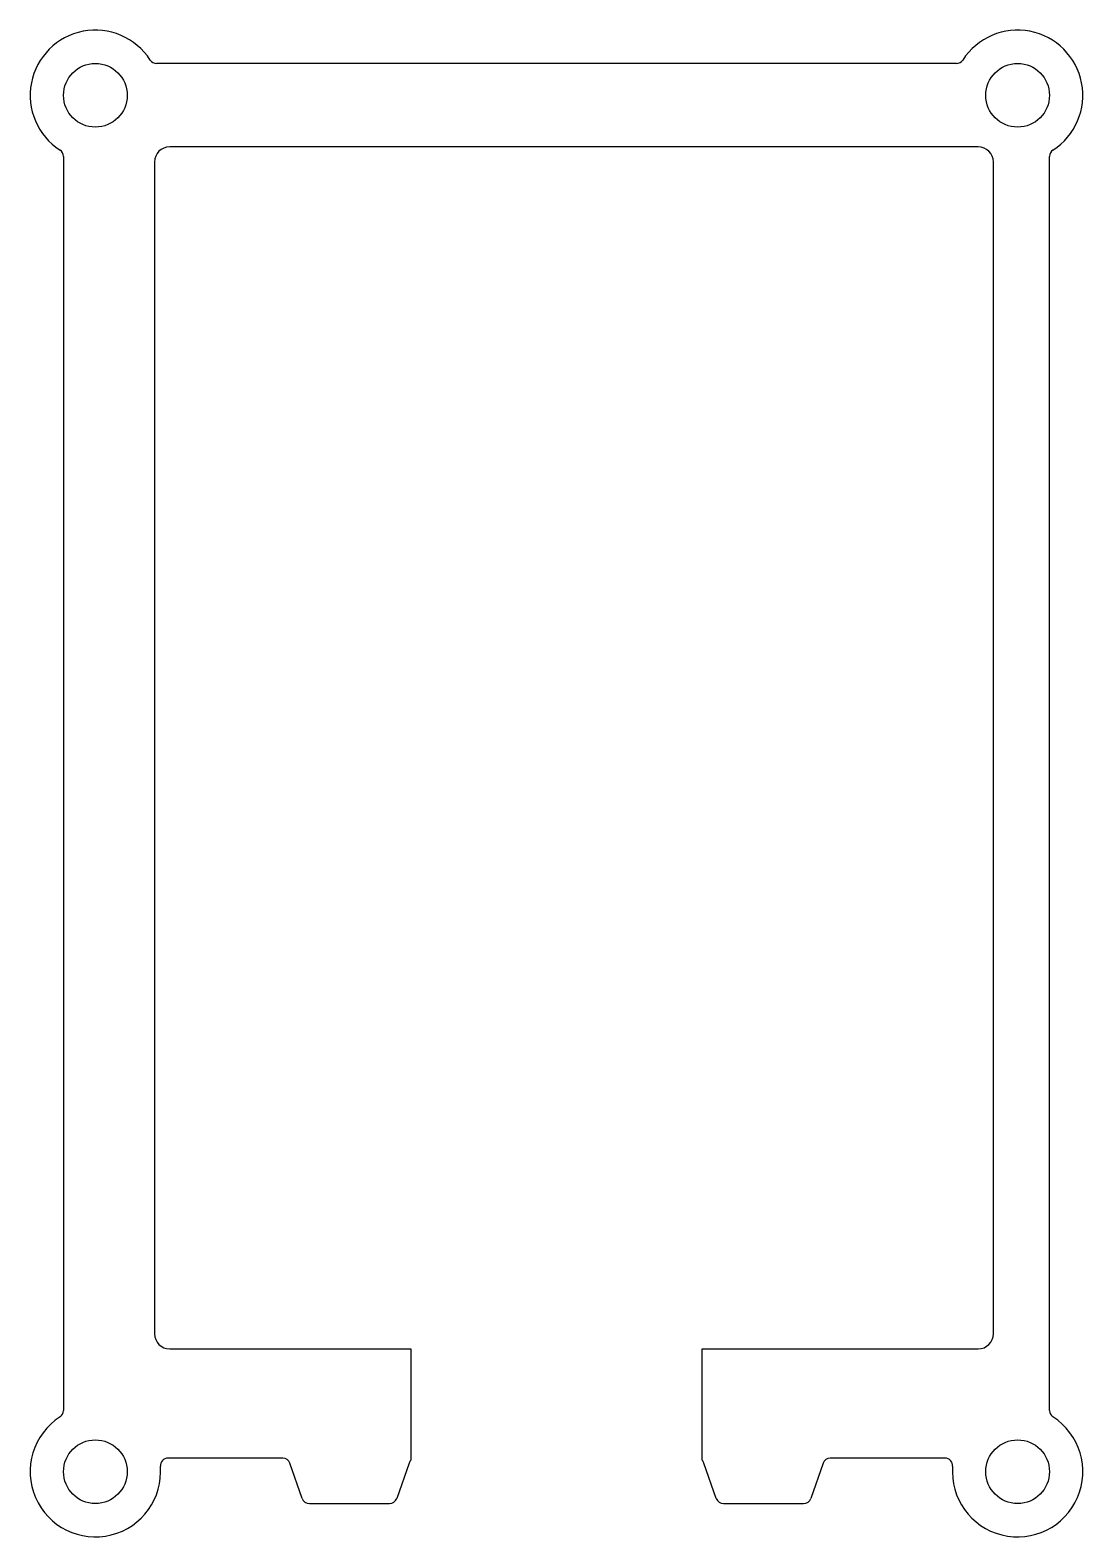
# Model space of a CAD drawing. Header units: millimetres. Extents: x -2.2 to 67.2, y -8.1 to 91.3.
import ezdxf

# ---------------------------------------------------------------- set-up
doc = ezdxf.new("R2010")
doc.units = ezdxf.units.MM

msp = doc.modelspace()

# ---------------------------------------------------------------- linework, layer by layer
at = {"color": 7, "linetype": 'Continuous', "lineweight": 25}
for p, q in [((58.865, 89.148), (6.135, 89.148)), ((60.3, 83.648), (7, 83.648)), ((0, 83.013), (0, 0.283)), ((6, 82.648), (6, 5.348)), ((61.3, 5.348), (61.3, 82.648)), ((65, 0.283), (65, 83.013)), ((7, 4.348), (22.9, 4.348)), ((22.9, 4.348), (22.9, -3)), ((42.1, 4.348), (60.3, 4.348)), ((42.1, -3), (42.1, 4.348)), ((14.45, -2.852), (6.883, -2.852)), ((58.117, -2.852), (50.55, -2.852)), ((15.735, -5.517), (14.922, -3.187)), ((22.783, -3.187), (21.969, -5.517)), ((43.031, -5.517), (42.217, -3.187)), ((50.078, -3.187), (49.265, -5.517)), ((16.207, -5.852), (21.497, -5.852)), ((43.503, -5.852), (48.793, -5.852))]:
    msp.add_line(p, q, dxfattribs=at)
for centre in [(2.1, 87.048), (62.9, 87.048), (2.1, -3.752), (62.9, -3.752)]:
    msp.add_circle(centre, 2.1, dxfattribs=at)
for centre, radius, start, end in [((2.1, 87.048), 4.3, 32.79717, 237.20283), ((62.9, 87.048), 4.3, 302.79717, 147.20283), ((6.135, 89.648), 0.5, 212.79717, 270), ((58.865, 89.648), 0.5, 270, 327.20283), ((7, 82.648), 1, 90, 180), ((60.3, 82.648), 1, 0, 90), ((-0.5, 83.013), 0.5, 360, 57.20283), ((65.5, 83.013), 0.5, 122.79717, 180), ((7, 5.348), 1, 180, 270), ((60.3, 5.348), 1, 270, 0), ((-0.5, 0.283), 0.5, 302.79717, 0), ((65.5, 0.283), 0.5, 180, 237.20283), ((2.1, -3.752), 4.3, 122.79717, 4.78019), ((62.9, -3.752), 4.3, 175.21981, 57.20283), ((6.883, -3.352), 0.5, 90, 184.78019), ((14.45, -3.352), 0.5, 19.24955, 90), ((50.55, -3.352), 0.5, 90, 160.75045), ((58.117, -3.352), 0.5, 355.21981, 90), ((23.255, -3.352), 0.5, 135.23593, 160.75045), ((41.745, -3.352), 0.5, 19.24955, 44.76407), ((16.207, -5.352), 0.5, 199.24955, 270), ((21.497, -5.352), 0.5, 270, 340.75045), ((43.503, -5.352), 0.5, 199.24955, 270), ((48.793, -5.352), 0.5, 270, 340.75045)]:
    msp.add_arc(centre, radius, start, end, dxfattribs=at)

doc.saveas('drawing.dxf')
